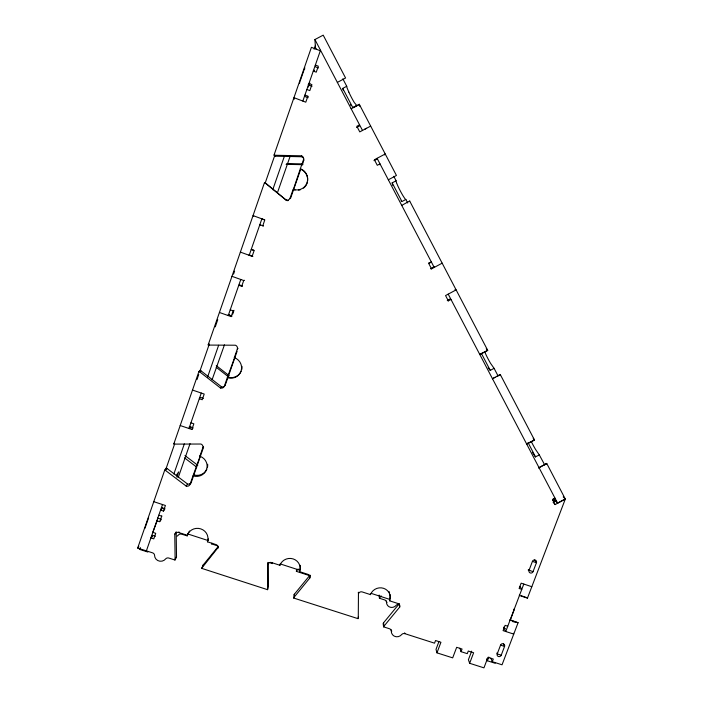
<?xml version="1.0" encoding="UTF-8"?>
<svg xmlns="http://www.w3.org/2000/svg" width="703" height="703" viewBox="0 0 703 703"><rect width="100%" height="100%" fill="white"/><g stroke="black" fill="none" stroke-linecap="round" stroke-linejoin="round"><path stroke-width="1.05" d="M309.997 575.116L294.355 594.237L293.643 598.033L358.108 618.693A2.97 2.838 -17.5 0 0 358.275 617.884L358.451 593.736A2.944 2.83 -17.9 0 1 362.203 591.935L370.481 594.615A10.281 9.868 -19.8 0 1 383.583 588.314A10.281 9.868 -19.8 0 1 389.734 600.854L397.96 603.517A2.926 2.803 -21.4 0 1 399.699 607.084L384.014 626.136A2.944 2.812 -20.3 0 0 383.618 626.865L389.392 628.71A2.926 2.794 -20.4 0 1 391.184 630.486L391.553 632.972A5.844 5.58 -21.2 0 0 400.315 635.776L402.248 634.036A2.917 2.786 -21.7 0 1 404.831 633.658L434.542 643.175L435.535 640.521L440.939 642.261L436.967 652.85L452.688 657.867L456.669 647.305L462.047 649.027L461.054 651.672L467.275 653.658L468.277 651.022L473.637 652.744L469.648 663.289L483.945 667.85L487.944 657.331L493.278 659.045L492.276 661.672L502.039 664.801L518.076 622.735A2.988 0.879 -74.5 0 0 517.935 622.559L512.777 621.654M293.643 598.033L293.722 597.84A2.997 2.874 -11.8 0 1 294.039 597.295L309.821 578.007L309.979 575.476M351.096 108.737L359.286 104.272L359.874 106.478M500.141 375.613L500.264 374.497L534.5 439.999L526.705 444.147M309.821 578.007A2.97 2.856 -12.3 0 0 308.011 574.386L299.601 571.662L299.733 570.238A10.396 10 -10.3 0 0 300.19 565.335M309.953 575.748L296.394 571.354L296.596 569.395M218.299 547.277L202.033 567.813A3.049 2.917 -2.8 0 0 201.717 568.367L267.562 589.685A2.988 2.856 -8.7 0 0 267.72 588.868L267.641 564.36A2.997 2.882 -8.3 0 1 271.446 562.541L279.917 565.282L280.137 563.885L299.733 570.238M267.562 589.685L268.133 586.61M269.267 562.576L272.351 563.578L272.465 562.927M337.335 82.418L345.577 78.007L323.204 35.15L314.918 39.544L315.445 47.637L316.332 49.333M267.711 564.008L268.036 562.391M409.735 201.12L487.724 350.366L479.824 354.584M299.522 83.27L299.786 82.225M313.846 71.495L314.162 70.115L313.494 71.513M177.191 536.152L179.019 534.5A2.803 2.689 0.9 0 1 181.515 534.166L187.165 535.791A2.83 2.715 0.7 0 0 187.253 535.211M300.058 81.346L304.794 67.708M304.759 68.973L304.504 68.499M176.181 531.776L176.515 556.425A3.023 2.891 0.2 0 1 176.356 557.242L174.959 560.019L168.878 558.068A3.04 2.909 0.3 0 0 166.172 558.437L164.186 560.229A6.099 5.826 1.1 0 1 154.906 557.259L154.449 554.685A3.058 2.917 1.7 0 0 152.507 552.822L137.674 548.076L164.739 470.079L166.251 468.101A3.058 2.944 6.9 0 1 167.033 468.488L187.499 483.98A3.032 2.926 4.3 0 0 190.785 483.11M164.739 470.079A3.084 2.97 6.8 0 1 165.53 470.474L186.198 486.089A3.058 2.953 4.2 0 0 190.074 484.253L193 475.861A10.721 10.378 5 0 0 206.577 469.419A10.721 10.378 5 0 0 199.863 456.238L202.807 447.811A3.067 2.979 6.6 0 0 200.891 444.024L174.678 444.103A3.093 2.997 9 0 1 173.808 443.945L198.949 371.474L200.153 370.402A3.076 2.997 15.9 0 1 200.944 370.806L221.463 386.755A3.049 2.979 12.7 0 0 224.767 385.894M198.949 371.474A3.102 3.023 15.8 0 1 199.749 371.887L220.461 387.986A3.084 3.005 12.6 0 0 224.362 386.14L227.341 377.608A10.791 10.563 14.8 0 0 241.015 371.158A10.791 10.563 14.8 0 0 234.319 357.66L237.315 349.092A3.084 3.032 18.2 0 0 235.391 345.217L209.046 345.085A3.12 3.049 20.5 0 1 208.167 344.909L264.539 182.464A3.181 3.111 51.4 0 1 265.339 182.903L286.49 200.373M303.687 160.759A3.137 3.067 59.5 0 0 301.798 156.751L275.444 156.198A3.172 3.093 56.3 0 1 274.557 156.004L274.038 155.064L311.429 47.321L320.322 50.774M144.95 528.296L148.623 517.716M165.873 469.191L174.687 443.795M196.963 379.602L198.738 374.488M199.634 371.905L209.23 344.268M215.267 326.86L217.754 319.698M233.563 274.126L234.609 271.13M265.066 183.378L274.715 155.565M314.127 49.228L315.489 45.326M157.613 519.561L152.797 532.364L155.723 533.313L153.799 538.867L150.89 537.927L152.516 535.343L155.398 536.275M146.391 550.862L162.507 504.534M201.278 393.056L188.958 428.487L190.671 426.361L190.03 428.224M240.786 279.478L228.229 315.568L229.477 314.83M302.835 101.065L320.515 50.229M151.83 537.32L152.516 535.343M161.4 509.807L162.103 507.786L164.985 508.726L163.474 511.063L160.565 510.114L162.103 507.786M173.869 473.98L184.335 443.892M207.622 376.94L218.642 345.252M272.755 189.713L284.566 155.758M309.847 83.077L308.327 86.996L308.933 83.508L311.895 84.641L309.812 90.617L306.86 89.483M161.839 515.914L159.757 521.731L156.822 520.782M163.474 511.063L165.416 505.483L153.772 501.687M180.196 425.535L191.875 429.463L193.843 423.812L190.926 422.828M219.424 312.475L231.155 316.605L233.159 310.84L234.055 310.331M241.7 286.306L242.517 286.016L239.609 284.987L238.765 285.26L241.7 286.306L243.713 280.523L244.512 280.286M240.373 252.105L252.131 256.349L254.152 250.532L251.217 249.468L253.88 250.224M307.088 97.357L305.137 96.61L304.909 95.098L307.861 96.223L305.787 102.19L293.959 97.673L294.285 99.167M232.728 314.127L233.721 311.28M176.884 477.144L178.711 471.88L176.339 475.307M212.086 379.752L224.45 344.848M178.228 477.565L190.047 443.619M277.483 192.613L290.093 156.4M274.038 155.064A3.199 3.12 56.3 0 0 274.935 155.258L301.543 155.811A3.163 3.093 59.5 0 1 303.45 159.862L300.357 168.702A11.037 10.817 57.2 0 1 307.018 182.806A11.037 10.817 57.2 0 1 293.169 189.274L290.093 198.07A3.146 3.084 53.6 0 1 286.139 199.924M193 475.861L200.46 455.316L199.863 456.238M227.341 377.608L234.758 357.186L234.319 357.66M295.067 190.074A10.984 10.765 57.2 0 1 293.336 189.59L300.357 168.702M191.119 482.645A3.032 2.926 4.3 0 0 191.339 482.161L193.149 476.994M193.87 474.938L203.606 447.073M225.689 383.908L237.087 351.28M300.471 169.968L290.462 198.606L290.137 198.141M302.255 164.853L303.327 161.787M438.883 641.716L436.018 649.352L436.967 652.85M471.651 651.154L468.409 659.713L469.648 663.289M495.22 663.289L487.407 660.785L488.831 657.05M500.562 645.134L504.561 646.426A2.162 2.056 -29.3 0 0 503.313 643.799A2.162 2.056 -29.3 0 0 500.562 645.134L497.223 653.913A2.162 2.047 -28.9 0 0 498.471 656.532A2.162 2.047 -28.9 0 0 501.221 655.196L504.561 646.426L503.41 643.851M523.805 584.061L505.747 631.514L503.682 627.129M532.435 561.381L529.043 570.282A2.171 2.083 -34.3 0 0 530.29 572.954A2.171 2.083 -34.3 0 0 533.05 571.618L536.442 562.716A2.179 2.083 -35 0 0 535.203 560.045A2.179 2.083 -35 0 0 532.435 561.381L536.442 562.716L534.614 560.01M519.332 595.107L519.35 595.221A2.97 0.861 -73.9 0 0 519.447 595.503L527.452 598.139L565.326 499.016L563.235 496.863M202.789 565.722L202.868 565.528A3.023 2.9 -2.8 0 1 203.185 564.984L218.238 546.459M293.959 594.966L294.039 594.773A2.97 2.847 -11.8 0 1 294.355 594.237M201.638 568.56L203.185 564.984M217.825 545.923L211.647 543.92L211.893 543.314M399.005 604.58A2.689 2.584 -21.5 0 0 396.615 604.914L394.831 606.522A5.396 5.167 -20.9 0 1 386.738 603.912L386.395 601.61A2.698 2.592 -20.1 0 0 384.734 599.958L379.409 598.235L381.149 595.88M348.837 92.102A10.949 1.011 63.1 0 0 354.286 102.533L356.781 105.494L352.537 107.673M217.912 548.278A3.023 2.909 -2.5 0 0 216.032 544.597L207.429 541.811L207.983 540.51A10.58 10.158 -0.5 0 0 208.404 538.876M376.492 159.511L377.089 158.307L434.217 267.43L432.934 267.281M379.145 595.081L379.409 598.235M187.103 535.976L188.299 533.621M174.959 560.019A3.049 2.917 0.1 0 0 175.117 559.193L176.163 557.11M175.117 559.193L174.775 534.324A3.049 2.926 1.2 0 1 178.632 532.487L187.288 535.291L187.85 534.034M178.632 532.487L178.975 531.855M174.95 534.008L175.829 532.408M384.69 154.915L385.218 153.975L374.383 159.757L377.283 165.302L379.989 163.852L379.515 164.704M190.232 483.989L190.864 482.943M191.031 482.68L191.339 482.161M186.198 486.089L187.341 484.244M160.275 520.923L161.303 519.297L157.463 518.049M140.442 547.628L139.352 549.315L147.858 552.04M137.674 548.076L138.799 546.354M202.807 447.811L203.536 446.695M538.577 468.066L546.749 463.47L565.282 498.972L557.611 503.146L553.252 498.418M545.853 464.419L546.618 463.391M165.908 469.973L167.033 468.488M191.875 429.463L193.14 427.863L189.283 426.563M224.846 385.534L225.329 384.928A3.049 2.979 12.7 0 1 225.101 385.429M220.461 387.986L221.34 386.905M298.142 568.982L296.754 570.678A2.724 2.627 -11.3 0 0 296.394 571.354M173.808 443.945L174.52 443.075M383.618 626.865L383.135 623.57A2.917 2.786 -20.2 0 1 383.522 622.849L399.076 603.956A2.9 2.786 -21.3 0 0 399.207 603.464M237.315 349.092L238.053 348.328M200.047 371.615L200.944 370.806M208.167 344.909L209.292 344.083M231.155 316.605L232.069 316.034L228.194 314.672M388.32 179.801L396.439 175.46L359.286 104.272M555.054 498.207L552.496 499.605L555.106 504.578L565.326 499.016M553.103 502.373L555.862 500.87M526.529 443.927L534.5 439.999M535.405 456.818L539.359 454.999L544.79 465.017M546.749 463.47L538.929 467.574M479.666 354.417L487.724 350.366M489.613 369.673A10.123 0.905 61.4 0 0 490.272 370.376L494.095 368.346L498.049 375.912M500.237 374.523L492.408 378.75L495.105 377.335M496.406 376.632L500.325 374.514M428.707 262.948L431.405 262.061L428.742 263.493L431.554 268.862L442.196 263.15M434.445 266.674L430.614 268.739L431.554 268.862M448.338 300.884L450.983 299.46L449.867 299.056L447.249 300.471L448.338 300.884L445.553 295.568L456.15 289.873L454.982 289.557M407.722 203.009L405.868 199.459L401.949 201.559L392.177 182.885L396.114 180.785L393.777 176.321M409.744 200.961L401.677 205.434M356.588 127.507L359.286 126.074L359.576 124.844L356.843 126.294L359.778 131.9L370.666 126.092M364.549 129.361L366.588 128.271M373.952 160.653L377.537 158.737M343.24 90.283L342.739 88.393L346.737 86.267L342.844 78.824M353.345 107.708L359.321 104.527M252.131 256.349L252.852 256.34L248.967 254.934M250.189 255.286L249.196 255.286L261.876 218.835L262.711 219.283M286.78 163.571L302.712 163.887M286.086 164.344L302.94 164.678M501.221 655.196L497.223 653.913L496.854 653.034M207.983 540.51L187.938 534.008A10.58 10.158 -0.5 0 1 189.582 531.055M371.307 593.42L389.462 599.308L389.734 600.854M509.886 619.932L515.879 621.883M518.076 622.735L510.079 620.125A2.988 0.852 -74.4 0 0 509.991 619.993M507.759 626.215L505.097 625.345L503.084 630.635L513.744 634.097L513.339 633.262M158.79 515.22L161.69 516.169M503.48 627.964L505.395 628.587M521.336 595.766L527.355 597.858A2.97 0.888 -74 0 0 527.452 598.139M531.811 586.715L521.134 583.174L519.104 588.499L521.775 589.378L520.079 586.443M533.05 571.618L529.043 570.282L528.603 569.588M203.395 398.399L200.504 397.415L199.301 398.733L202.227 399.735L204.204 394.049L192.508 390.06M552.83 500.325L555.818 501.353M230.233 309.812L233.159 310.84M231.964 276.323L243.713 280.523M262.5 219.169L264.442 219.881M308.151 84.755L312.053 86.258M318.424 67.98L315.489 66.847L315.357 65.045L318.318 66.187L316.236 72.181L313.274 71.038M260.488 224.969L259.838 224.679L263.397 226.032L262.781 225.751L264.811 219.907L253.036 215.601L253.748 215.979M184.959 455.553L197.789 465.316M184.59 457.917L196.673 467.108M216.278 365.622L229.134 375.657M216.173 367.247L228.273 376.685M265.347 183.237A3.146 3.084 51.4 0 1 265.936 183.58L286.543 200.443A3.12 3.058 53.6 0 0 288.292 200.557M494.095 368.346L490.606 363.407A10.158 0.958 61.5 0 1 485.588 353.802L484.71 351.535M539.359 454.999L535.563 449.454A10.106 0.931 60.9 0 1 531.275 441.44M553.771 503.111L555.106 504.578M264.539 182.464L265.145 183.149M265.488 183.07L265.936 183.58M486.248 348.574L487.53 350.182M535.15 456.519L534.517 455.685M533.19 438.294L534.271 439.735M489.007 368.882L489.35 369.356M534.148 455.14L533.287 453.839M488.216 367.695L488.629 368.328M274.935 155.258L275.312 155.961M342.739 88.393L352.801 107.612M481.353 353.337L490.281 370.411M528.102 442.688L535.607 457.038M314.918 39.544L362.502 130.45M448.198 294.144L557.611 503.146M348.837 92.102L347.449 88.824A10.949 1.002 63.1 0 1 346.737 86.276M490.852 658.113L492.276 661.672M486.661 658.878L487.407 660.785M396.518 182.736L397.713 185.645A10.554 1.002 62.5 0 0 403.004 195.759L404.638 198.272A10.554 1.002 62.5 0 0 405.868 199.459M392.608 184.827L392.845 185.451M459.894 648.184L461.054 651.672M301.578 155.934L301.798 156.751M303.45 159.862L303.661 160.644M399.155 604.343L399.699 607.084M404.664 632.814L404.831 633.658M379.462 595.45L379.664 596.856M383.522 622.849L383.891 625.31M307.861 96.223L308.063 97.735M370.384 593.85L370.481 594.615M358.319 592.216L358.416 593.358M358.205 617.076L358.275 617.884M268.195 562.628L268.274 585.863A2.953 2.838 -8.6 0 1 268.107 586.671M510.606 620.31A2.891 0.826 -74.3 0 1 510.738 619.255A2.9 0.835 -74.3 0 1 511.195 617.682L514.13 609.958A10.044 2.9 -74 0 1 513.849 609.158M396.501 182.701A10.554 1.002 62.5 0 1 396.105 180.768M401.571 201.392A10.554 0.958 62.6 0 1 401.079 200.847M392.177 183.369A10.554 0.958 62.6 0 1 392.204 182.842M350.779 105.353A10.677 0.94 63.1 0 1 350.349 104.668M532.83 453.127A9.851 0.87 61 0 1 532.347 452.328M211.647 543.92A2.768 2.663 -2.3 0 1 212.016 543.234M272.5 562.822A2.768 2.663 -8.2 0 1 272.351 563.578M386.993 602.497A5.352 5.132 -20.9 0 1 386.263 601.056M391.791 631.18A5.791 5.536 -21.2 0 1 391 629.624M389.963 594.474A10.237 9.824 -19.8 0 1 389.462 599.308M388.926 591.416A10.237 9.824 -19.8 0 1 389.576 592.901M279.917 565.282A10.44 10.044 -10.3 0 1 293.195 558.929A10.44 10.044 -10.3 0 1 299.601 571.662M187.288 535.291A10.624 10.211 -0.5 0 1 200.768 528.876A10.624 10.211 -0.5 0 1 207.429 541.811M529.728 570.195A2.153 2.065 -34.3 0 1 528.164 570.001M206.814 469.244A10.668 10.325 5 0 1 193.633 474.85M207.657 464.244A10.668 10.325 5 0 1 207.385 467.627M241.094 371.439A10.738 10.519 14.9 0 1 227.816 377.045M241.964 366.351A10.738 10.519 14.9 0 1 241.665 369.796M300.366 189.757A10.984 10.765 57.2 0 1 298.626 190.153M300.497 169.107A10.984 10.765 57.2 0 1 307.686 180.53M307.378 182.297A10.984 10.765 57.2 0 1 303.503 188.123"/></g></svg>
